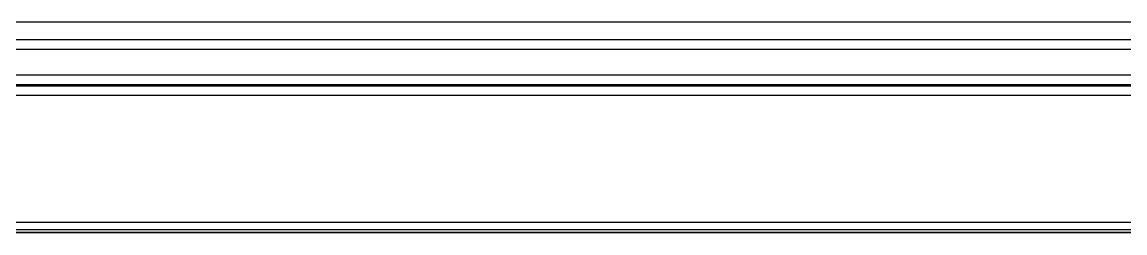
# Model space of a CAD drawing. Header units: inches. Extents: x 0.6 to 61.5, y 0.9 to 41.7.
# Drawn here: x 29.658 to 32.223, y 27.466 to 27.956 of the extents above; entities that cross this region are included whole.
import ezdxf

# ---------------------------------------------------------------- set-up
doc = ezdxf.new("R2010")
doc.units = ezdxf.units.IN
doc.header["$MEASUREMENT"] = 0
doc.layers.add('OBJECT', color=7, linetype='Continuous')

msp = doc.modelspace()

# ---------------------------------------------------------------- linework, layer by layer
at = {"layer": 'OBJECT'}
for p, q in [((34.1582, 27.9558), (1.3042, 27.9558)), ((34.1582, 27.9556), (1.3042, 27.9556)), ((1.3042, 27.915), (34.1582, 27.915)), ((34.1582, 27.8924), (1.3042, 27.8924)), ((1.3042, 27.833), (34.1582, 27.833)), ((34.1582, 27.8104), (1.3042, 27.8104)), ((1.3042, 27.8078), (34.1582, 27.8078)), ((34.1582, 27.7852), (1.3042, 27.7852)), ((1.3042, 27.4911), (34.1582, 27.4911)), ((1.3042, 27.4738), (34.1582, 27.4738)), ((34.1572, 27.4671), (1.3112, 27.4671)), ((34.1572, 27.466), (1.3112, 27.466))]:
    msp.add_line(p, q, dxfattribs=at)

doc.saveas('drawing.dxf')
